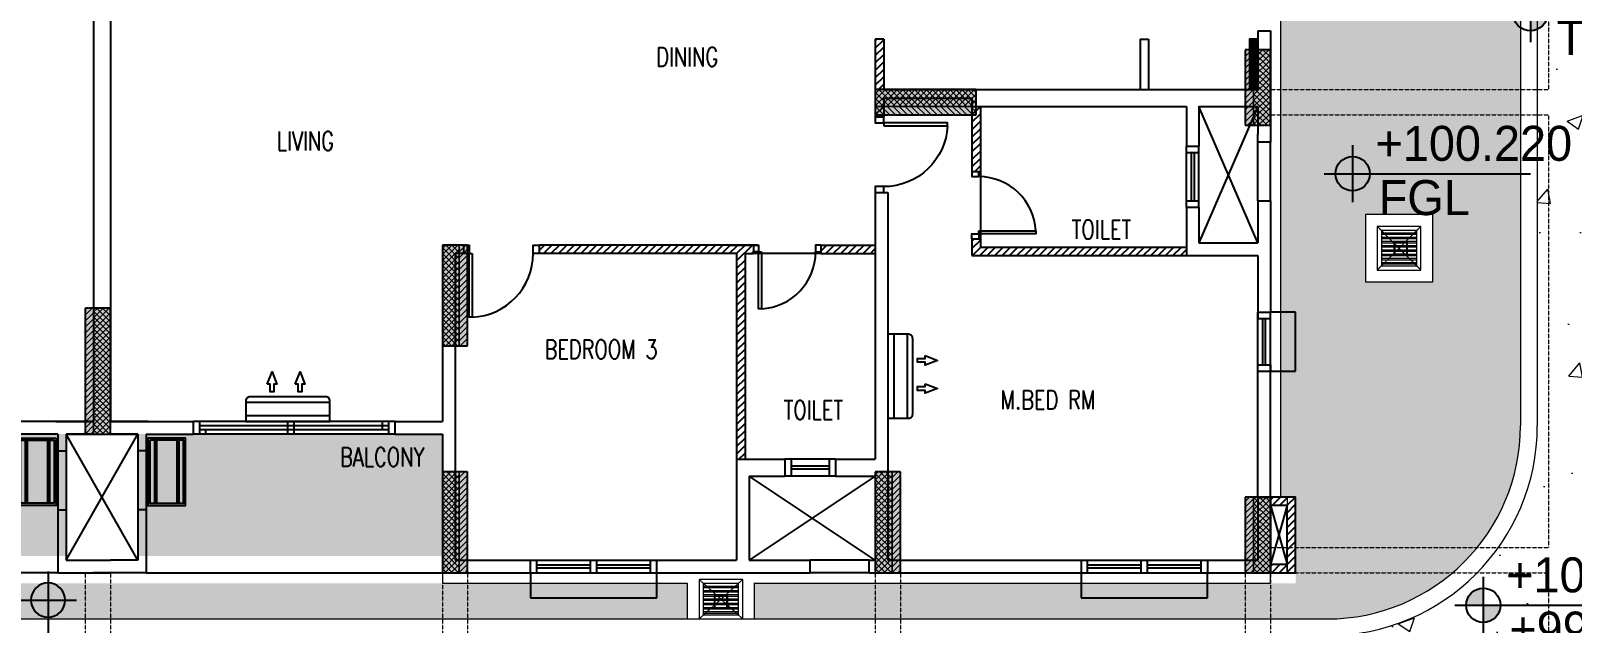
# Model space of a CAD drawing. Header units: millimetres. Extents: x 7964926 to 16080295, y -6277184 to -2986664.
# Drawn here: x 8144165 to 8162501, y -3138886 to -3131835 of the extents above; entities that cross this region are included whole.
import ezdxf

# ---------------------------------------------------------------- set-up
doc = ezdxf.new("R2010")
doc.units = ezdxf.units.MM
doc.header["$LTSCALE"] = 2000
doc.header["$MEASUREMENT"] = 0
for name, pattern in [('( Hidden )', [0.375, 0.25, -0.125]), ('1', [0, 0, 0]), ('DASHED2', [0.375, 0.25, -0.125]), ('HIDDEN', [0.375, 0.25, -0.125])]:
    doc.linetypes.add(name, pattern=pattern)
for name, color, linetype in [('a-AC units', 7, 'Continuous'), ('a-chajja', 2, 'HIDDEN'), ('a-col', 8, 'DASHED2'), ('a-cutout', 8, 'Continuous'), ('a-door', 8, 'Continuous'), ('a-ele 1', 8, 'Continuous'), ('a-hat col', 252, 'Continuous'), ('a-hatch', 8, 'Continuous'), ('a-hatch wall', 8, 'Continuous'), ('a-railing', 2, 'Continuous'), ('a-text m', 8, 'Continuous'), ('a-tile drop', 1, 'Continuous'), ('a-wall', 8, 'Continuous'), ('a-window', 8, 'Continuous'), ('L-FL', 7, 'Continuous')]:
    doc.layers.add(name, color=color, linetype=linetype)
for name, color, linetype, lineweight in [('L - paving', 9, 'Continuous', 5), ('L-base plan', 250, 'Continuous', 5), ('L-CHAMBERS', 50, 'Continuous', 5), ('L-CORECUT', 4, 'Continuous', 5), ('L-ELE 1', 24, 'Continuous', 20), ('L-ELE 2', 30, 'Continuous', 15), ('L-kerb', 24, 'Continuous', 13), ('L-Paver 400x400', 250, '1', 13), ('L-SHRUBS', 96, 'Continuous', 18), ('STR-Balcony', 250, 'Continuous', 15), ('STR-Column', 250, 'Continuous', 15), ('STR-Column Hatch', 250, 'Continuous', 15), ('STR-Podium Beam', 8, 'Continuous', 15), ('STR-RCC Up Stand', 250, 'Continuous', 15)]:
    doc.layers.add(name, color=color, linetype=linetype, lineweight=lineweight)
doc.styles.add('a-100 txt m', font='romans.shx', dxfattribs={"width": 0.75, "height": 300})
doc.styles.add('Century Gothic', font='GOTHIC.TTF')
doc.styles.get("Standard").update_dxf_attribs({"font": 'romans.shx', "width": 0.75})
pattern_1 = [(45, (1424320.437, 166168.526), (-44.1941738, 44.1941738), [])]
pattern_2 = [(0, (5647438.427, -3743671.92), (12.5, 25), [0, -25])]
pattern_3 = [(315, (7657372.237, -621250.35), (35.3553391, 35.3553391), []), (45, (7657372.237, -621250.35), (-35.3553391, 35.3553391), [])]
pattern_4 = [(45, (5633626.44, -3633473.786), (-35.3553391, 35.3553391), []), (135, (5633626.44, -3633473.786), (-35.3553391, -35.3553391), [])]
pattern_5 = [(45, (5637776.44, -3635123.786), (-35.3553391, 35.3553391), []), (135, (5637776.44, -3635123.786), (-35.3553391, -35.3553391), [])]
pattern_6 = [(45, (5637776.44, -3632223.786), (-35.3553391, 35.3553391), []), (135, (5637776.44, -3632223.786), (-35.3553391, -35.3553391), [])]
pattern_7 = [(45, (5642926.44, -3635123.786), (-35.3553391, 35.3553391), []), (135, (5642926.44, -3635123.786), (-35.3553391, -35.3553391), [])]
pattern_8 = [(45, (5647426.44, -3635123.786), (-35.3553391, 35.3553391), []), (135, (5647426.44, -3635123.786), (-35.3553391, -35.3553391), [])]
pattern_9 = [(45, (5647426.44, -3629898.786), (-35.3553391, 35.3553391), []), (135, (5647426.44, -3629898.786), (-35.3553391, -35.3553391), [])]
pattern_10 = [(315, (7765502.187, -635362.335), (35.3553391, 35.3553391), [])]
pattern_11 = [(45, (5661238.427, -3521768.836), (-35.3553391, 35.3553391), [])]
pattern_12 = [(45, (5661238.427, -3526993.836), (-35.3553391, 35.3553391), [])]
pattern_13 = [(45, (5657038.427, -3526993.836), (-35.3553391, 35.3553391), [])]
pattern_14 = [(45, (5651888.427, -3526993.836), (-35.3553391, 35.3553391), [])]
pattern_15 = [(45, (5651888.427, -3524093.836), (-35.3553391, 35.3553391), [])]
pattern_16 = [(45, (5647438.427, -3525343.836), (-35.3553391, 35.3553391), [])]

# ---------------------------------------------------------------- blocks, each defined once
blk = doc.blocks.new('basement - column')
at = {"layer": 'a-hat col'}
h = blk.add_hatch(color=256, dxfattribs=at)
h.dxf.hatch_style = 1
h.paths.add_polyline_path([(170825, -45999), (170525, -45999), (170525, -46899), (170825, -46899)])
h = blk.add_hatch(color=256, dxfattribs=at)
h.dxf.hatch_style = 1
h.paths.add_polyline_path([(167325, -46474), (166125, -46474), (166125, -46774), (167325, -46774)])
h = blk.add_hatch(color=256, dxfattribs=at)
h.dxf.hatch_style = 1
h.paths.add_polyline_path([(161275, -48324), (160975, -48324), (160975, -49524), (161275, -49524)])
h = blk.add_hatch(color=256, dxfattribs=at)
h.dxf.hatch_style = 1
h.paths.add_polyline_path([(157025, -49074), (156725, -49074), (156725, -50574), (157025, -50574)])
h = blk.add_hatch(color=256, dxfattribs=at)
h.dxf.hatch_style = 1
h.paths.add_polyline_path([(161275, -51024), (160975, -51024), (160975, -52224), (161275, -52224)])
h = blk.add_hatch(color=256, dxfattribs=at)
h.dxf.hatch_style = 1
h.paths.add_polyline_path([(166425, -51024), (166125, -51024), (166125, -52224), (166425, -52224)])
h = blk.add_hatch(color=256, dxfattribs=at)
h.dxf.hatch_style = 1
h.paths.add_polyline_path([(170825, -51324), (170525, -51324), (170525, -52224), (170825, -52224)])
at = {"layer": 'a-col', "linetype": 'DASHED2', "ltscale": 0.001}
for points in [[(170525, -46899), (170825, -46899), (170825, -45999), (170525, -45999)], [(166125, -46474), (166125, -46774), (167325, -46774), (167325, -46474)], [(160975, -49524), (161275, -49524), (161275, -48324), (160975, -48324)], [(156725, -50574), (157025, -50574), (157025, -49074), (156725, -49074)], [(160975, -52224), (161275, -52224), (161275, -51024), (160975, -51024)], [(166125, -52224), (166425, -52224), (166425, -51024), (166125, -51024)], [(170525, -52224), (170825, -52224), (170825, -51324), (170525, -51324)]]:
    blk.add_lwpolyline(points, close=True, dxfattribs=at)
blk = doc.blocks.new('finish lvl')
h = blk.add_hatch(color=256)
edge = h.paths.add_edge_path()
edge.add_ellipse((0.0378, 0.003), major_axis=(-0.0305, 0.0305), ratio=1, start_angle=-45, end_angle=45)
edge.add_line((-0.0053, 0.003), (0.0378, 0.003))
edge.add_line((0.0378, 0.003), (0.0378, 0.0461))
edge = h.paths.add_edge_path()
edge.add_ellipse((0.0378, 0.003), major_axis=(-0.0305, 0.0305), ratio=1, start_angle=135, end_angle=225)
edge.add_line((0.0809, 0.003), (0.0378, 0.003))
edge.add_line((0.0378, 0.003), (0.0378, -0.0401))
for p, q in [((0.0378, 0.0748), (0.0378, -0.0688)), ((-0.034, 0.003), (0.4857, 0.003))]:
    blk.add_line(p, q)
blk.add_ellipse((0.0378, 0.003), major_axis=(-0.0305, 0.0305), ratio=1, start_param=1.570796326794534, end_param=7.85398163397412)
at = {"layer": 'L-FL'}
for tag, p in [('%%P0.00', (0.1256, 0.0357)), ('FIN.LVL.', (0.1075, -0.103))]:
    blk.add_attdef(tag, p, '', height=0.08, dxfattribs=at)
blk = doc.blocks.new('*U167')
for points in [[(0, 80), (60, 80), (60, 0), (0, 0)], [(800, 80), (740, 80), (740, 0), (800, 0)]]:
    blk.add_lwpolyline(points)
blk.add_lwpolyline([(95, 0), (95, -679), (60, -679), (60, 0)], close=True)
blk.add_arc((57, 2), 683, 273.153, 359.7973)
blk = doc.blocks.new('*U168')
blk.add_line((70, 0), (70, 0))
blk.add_lwpolyline([(795, 100), (795, 859), (830, 859), (830, 100)], close=True)
for points in [[(0, 100), (70, 100), (70, 0), (0, 0)], [(900, 0), (830, 0), (830, 100), (900, 100)]]:
    blk.add_lwpolyline(points)
blk.add_arc((830, 100), 760, 92.6396, 180)
blk = doc.blocks.new('sd2400')
for p, q in [((0, 150), (2400, 150)), ((0, 0), (2400, 0)), ((75, 150), (75, 0)), ((75, 100), (2325, 100)), ((75, 50), (2325, 50)), ((150, 100), (150, 0)), ((1200, 150), (1200, 0)), ((1275, 150), (1275, 0)), ((2250, 150), (2250, 100)), ((2325, 150), (2325, 0))]:
    blk.add_line(p, q)
blk = doc.blocks.new('AC IDU')
at = {"color": 8}
for p, q in [((419493, 283872), (419493, 284872)), ((419651, 283872), (419651, 284872))]:
    blk.add_line(p, q, dxfattribs=at)
blk.add_lwpolyline([(419423, 284872), (419668, 284872, -0.414214), (419718, 284822), (419718, 283922, -0.414214), (419668, 283872), (419423, 283872)], format="xyb", close=True, dxfattribs=at)
at = {"color": 252}
for points in [[(419867, 284460), (420012, 284516), (419867, 284573), (419867, 284539), (419776, 284539), (419776, 284494), (419867, 284494)], [(419867, 284126), (420012, 284183), (419867, 284239), (419867, 284205), (419776, 284205), (419776, 284160), (419867, 284160)]]:
    blk.add_lwpolyline(points, close=True, dxfattribs=at)
blk = doc.blocks.new('AC ODU')
at = {"color": 8}
for p, q in [((420369, 284087), (421119, 284087)), ((420369, 284062), (421119, 284062)), ((420369, 283822), (421119, 283822)), ((420369, 283797), (421119, 283797))]:
    blk.add_line(p, q, dxfattribs=at)
for points in [[(420344, 284167), (421144, 284167), (421144, 283717), (420344, 283717)], [(420369, 284142), (421119, 284142), (421119, 283742), (420369, 283742)]]:
    blk.add_lwpolyline(points, close=True, dxfattribs=at)
blk = doc.blocks.new('block 3')
at = {"layer": 'a-hatch wall'}
h = blk.add_hatch(dxfattribs=at)
h.set_pattern_fill('ANSI31', color=256, scale=500)
h.set_pattern_definition(pattern_1)
h.paths.add_polyline_path([(8231893.7, -2895280.3), (8231793.7, -2895280.3), (8231793.7, -2895880.3), (8231893.7, -2895880.3)])
h.paths.add_polyline_path([(8231893.7, -2896080.3), (8231793.7, -2896080.3), (8231793.7, -2896205.3), (8231893.7, -2896205.3)])
h = blk.add_hatch(dxfattribs=at)
h.set_pattern_fill('ANSI37', color=256, scale=300)
h.set_pattern_definition([(45, (1423840.5, 166168.526), (-26.5165043, 26.5165043), []), (135, (1423840.5, 166168.526), (-26.5165043, -26.5165043), [])])
h.paths.add_polyline_path([(8236243.6, -2895880.3), (8236343.7, -2895880.3), (8236343.7, -2895280.3), (8236243.6, -2895280.3)])
h = blk.add_hatch(dxfattribs=at)
h.set_pattern_fill('ANSI31', color=256, scale=500)
h.set_pattern_definition(pattern_1)
h.paths.add_polyline_path([(8233043.7, -2896080.3), (8232943.7, -2896080.3), (8232943.7, -2896855.3), (8233043.7, -2896855.3)])
h = blk.add_hatch(dxfattribs=at)
h.set_pattern_fill('ANSI31', color=256, scale=500)
h.set_pattern_definition(pattern_1)
h.paths.add_polyline_path([(8235493.7, -2897755.3), (8233043.7, -2897755.3), (8233043.7, -2897655.3), (8232943.7, -2897655.3), (8232943.7, -2897855.3), (8233393.7, -2897855.3), (8234913.7, -2897855.3), (8235363.7, -2897855.3), (8235493.7, -2897855.3)])
h = blk.add_hatch(dxfattribs=at)
h.set_pattern_fill('ANSI31', color=256, scale=500)
h.set_pattern_definition(pattern_1)
h.paths.add_polyline_path([(8230243.7, -2897830.3), (8230343.7, -2897830.3), (8230343.7, -2897730.3), (8230043.7, -2897730.3), (8227793.7, -2897730.3), (8227793.7, -2897830.3), (8230143.7, -2897830.3), (8230143.7, -2900280.3), (8230243.7, -2900280.3)])
h = blk.add_hatch(dxfattribs=at)
h.set_pattern_fill('ANSI31', color=256, scale=500)
h.set_pattern_definition(pattern_1)
h.paths.add_polyline_path([(8231793.7, -2897730.3), (8231143.7, -2897730.3), (8231143.7, -2897830.3), (8231793.7, -2897830.3)])
h = blk.add_hatch(dxfattribs=at)
h.set_pattern_fill('ANSI31', color=256, scale=500)
h.set_pattern_definition(pattern_1)
h.paths.add_polyline_path([(8236793.7, -2900730.3), (8236493.7, -2900730.3), (8236493.7, -2900830.3), (8236693.7, -2900830.3), (8236693.7, -2901530.3), (8236493.7, -2901530.3), (8236493.7, -2901630.3), (8236793.7, -2901630.3)])
at = {"layer": 'a-chajja', "ltscale": 500}
for points in [[(8236493.7, -2899230.3), (8236793.7, -2899230.3), (8236793.7, -2898530.3), (8236493.7, -2898530.3)], [(8227693.7, -2901630.3), (8227693.7, -2901930.3), (8229193.7, -2901930.3), (8229193.7, -2901630.3)], [(8234243.7, -2901630.3), (8234243.7, -2901930.3), (8235743.7, -2901930.3), (8235743.7, -2901630.3)]]:
    blk.add_lwpolyline(points, dxfattribs=at)
at = {"layer": 'a-cutout', "linetype": 'HIDDEN', "ltscale": 1000}
for p, q in [((8236343.7, -2896080.3), (8235643.7, -2897705.3)), ((8236343.7, -2897705.3), (8235643.7, -2896080.3)), ((8222168.7, -2901480.3), (8223018.7, -2899980.3)), ((8223018.7, -2901480.3), (8222168.7, -2899980.3)), ((8231793.7, -2900480.3), (8230293.7, -2901480.3)), ((8231793.7, -2901480.3), (8230293.7, -2900480.3)), ((8236693.7, -2900830.3), (8236493.7, -2901530.3)), ((8236493.7, -2900830.3), (8236693.7, -2901530.3))]:
    blk.add_line(p, q, dxfattribs=at)
at = {"layer": 'a-door'}
for p, q in [((8236343.7, -2897205.3), (8236343.7, -2896505.3)), ((8236493.7, -2897205.3), (8236493.7, -2896505.3)), ((8222068.7, -2900180.3), (8222068.7, -2900880.3)), ((8222168.7, -2900180.3), (8222168.7, -2900880.3)), ((8223018.7, -2900180.3), (8223018.7, -2900880.3)), ((8223118.7, -2900180.3), (8223118.7, -2900880.3)), ((8231718.7, -2901480.3), (8231018.7, -2901480.3)), ((8231718.7, -2901630.3), (8231018.7, -2901630.3))]:
    blk.add_line(p, q, dxfattribs=at)
at = {"layer": 'a-ele 1'}
for p, q in [((8234943.7, -2895280.3), (8234943.7, -2895880.3)), ((8234943.7, -2895280.3), (8235043.7, -2895280.3)), ((8235043.7, -2895280.3), (8235043.7, -2895880.3))]:
    blk.add_line(p, q, dxfattribs=at)
at = {"layer": 'a-hatch'}
blk.add_lwpolyline([(8236243.6, -2895880.3), (8236343.7, -2895880.3), (8236343.7, -2895280.3), (8236243.6, -2895280.3)], close=True, dxfattribs=at)
at = {"layer": 'a-railing'}
for p, q in [((8222068.7, -2901630.3), (8218543.7, -2901630.3)), ((8223118.7, -2901630.3), (8226643.7, -2901630.3))]:
    blk.add_line(p, q, dxfattribs=at)
at = {"layer": 'a-tile drop', "color": 8}
for p, q in [((8233043.7, -2896855.3), (8233043.7, -2897655.3)), ((8231143.7, -2897830.3), (8230343.7, -2897830.3))]:
    blk.add_line(p, q, dxfattribs=at)
at = {"layer": 'a-wall'}
for p, q in [((8222493.7, -2891805.3), (8222493.7, -2899830.3)), ((8222693.7, -2891805.3), (8222693.7, -2899830.3)), ((8236343.7, -2895180.3), (8236343.7, -2895880.3)), ((8236343.7, -2895180.3), (8236493.7, -2895180.3)), ((8236493.7, -2895180.3), (8236493.7, -2896405.3)), ((8231793.7, -2895280.3), (8231793.7, -2896205.3)), ((8231893.7, -2895280.3), (8231793.7, -2895280.3)), ((8231893.7, -2895280.3), (8231893.7, -2895880.3)), ((8231893.7, -2895880.3), (8236343.7, -2895880.3)), ((8231893.7, -2895980.3), (8231893.7, -2896205.3)), ((8231893.7, -2895980.3), (8232943.7, -2895980.3)), ((8232943.7, -2895980.3), (8232943.7, -2896855.3)), ((8232943.7, -2896080.3), (8235493.7, -2896080.3)), ((8233043.7, -2896080.3), (8233043.7, -2896855.3)), ((8235493.7, -2896080.3), (8235493.7, -2896555.3)), ((8235643.7, -2896080.3), (8235643.7, -2896555.3)), ((8235643.7, -2896080.3), (8236343.7, -2896080.3)), ((8236343.7, -2896080.3), (8236343.7, -2896405.3)), ((8231793.7, -2896205.3), (8231893.7, -2896205.3)), ((8235493.7, -2896555.3), (8235643.7, -2896555.3)), ((8236343.7, -2896505.3), (8236343.7, -2896405.3)), ((8236493.7, -2896505.3), (8236343.7, -2896505.3)), ((8236493.7, -2896405.3), (8236493.7, -2896505.3)), ((8232943.7, -2896855.3), (8233043.7, -2896855.3)), ((8231793.7, -2897105.3), (8231793.7, -2900280.3)), ((8231793.7, -2897105.3), (8231943.7, -2897105.3)), ((8231943.7, -2897105.3), (8231943.7, -2901480.3)), ((8235493.7, -2897280.3), (8235493.7, -2897855.3)), ((8235493.7, -2897280.3), (8235643.7, -2897280.3)), ((8235643.7, -2897280.3), (8235643.7, -2897705.3)), ((8236343.7, -2897205.3), (8236343.7, -2897705.3)), ((8236343.7, -2897205.3), (8236493.7, -2897205.3)), ((8236493.7, -2897205.3), (8236493.7, -2898530.3)), ((8232943.7, -2897655.3), (8232943.7, -2897855.3)), ((8232943.7, -2897655.3), (8233043.7, -2897655.3)), ((8233043.7, -2897655.3), (8233043.7, -2897755.3)), ((8226893.7, -2897730.3), (8226643.7, -2897730.3)), ((8226643.7, -2897730.3), (8226643.7, -2899830.3)), ((8226893.7, -2897830.3), (8226793.7, -2897830.3)), ((8226793.7, -2897830.3), (8226793.7, -2901480.3)), ((8226893.7, -2897730.3), (8226893.7, -2897830.3)), ((8230393.7, -2897730.3), (8227793.7, -2897730.3)), ((8227793.7, -2897730.3), (8227793.7, -2897830.3)), ((8230143.7, -2897830.3), (8227793.7, -2897830.3)), ((8230043.7, -2897730.3), (8230343.7, -2897730.3)), ((8230143.7, -2897830.3), (8230143.7, -2901480.3)), ((8230243.7, -2897830.3), (8230343.7, -2897830.3)), ((8230243.7, -2897830.3), (8230243.7, -2900280.3)), ((8230343.7, -2897730.3), (8230343.7, -2897830.3)), ((8231143.7, -2897730.3), (8231793.7, -2897730.3)), ((8231143.7, -2897730.3), (8231143.7, -2897830.3)), ((8231143.7, -2897830.3), (8231793.7, -2897830.3)), ((8233043.7, -2897755.3), (8235493.7, -2897755.3)), ((8235643.7, -2897705.3), (8236343.7, -2897705.3)), ((8232943.7, -2897855.3), (8236343.7, -2897855.3)), ((8236343.7, -2897855.3), (8236343.7, -2898530.3)), ((8236343.7, -2898530.3), (8236493.7, -2898530.3)), ((8236343.7, -2899230.3), (8236493.7, -2899230.3)), ((8236343.7, -2900730.3), (8236343.7, -2899230.3)), ((8236493.7, -2900730.3), (8236493.7, -2899230.3)), ((8222493.7, -2899830.3), (8221506.2, -2899830.3)), ((8222043.7, -2899830.3), (8222493.7, -2899830.3)), ((8222693.7, -2899830.3), (8223681.2, -2899830.3)), ((8223143.7, -2899830.3), (8222693.7, -2899830.3)), ((8223681.2, -2899980.3), (8223681.2, -2899830.3)), ((8226081.2, -2899830.3), (8226643.7, -2899830.3)), ((8226081.2, -2899980.3), (8226081.2, -2899830.3)), ((8222068.7, -2899980.3), (8221506.2, -2899980.3)), ((8222068.7, -2899980.3), (8222068.7, -2900180.3)), ((8222493.7, -2899980.3), (8222168.7, -2899980.3)), ((8222168.7, -2899980.3), (8222168.7, -2900180.3)), ((8222168.7, -2899980.3), (8222493.7, -2899980.3)), ((8222693.7, -2899980.3), (8223018.7, -2899980.3)), ((8223018.7, -2899980.3), (8222693.7, -2899980.3)), ((8223018.7, -2899980.3), (8223018.7, -2900180.3)), ((8223118.7, -2899980.3), (8223681.2, -2899980.3)), ((8223118.7, -2899980.3), (8223118.7, -2900180.3)), ((8226081.2, -2899980.3), (8226643.7, -2899980.3)), ((8226643.7, -2899980.3), (8226643.7, -2901630.3)), ((8222068.7, -2900180.3), (8222168.7, -2900180.3)), ((8223118.7, -2900180.3), (8223018.7, -2900180.3)), ((8230143.7, -2900280.3), (8230718.7, -2900280.3)), ((8230718.7, -2900280.3), (8230718.7, -2900480.3)), ((8231318.7, -2900280.3), (8231793.7, -2900280.3)), ((8231318.7, -2900280.3), (8231318.7, -2900480.3)), ((8230293.7, -2900480.3), (8230718.7, -2900480.3)), ((8230293.7, -2900480.3), (8230293.7, -2901480.3)), ((8231318.7, -2900480.3), (8231793.7, -2900480.3)), ((8231793.7, -2900480.3), (8231793.7, -2901480.3)), ((8236343.7, -2900730.3), (8236343.7, -2901480.3)), ((8236343.7, -2900730.3), (8236493.7, -2900730.3)), ((8236493.7, -2900730.3), (8236493.7, -2901630.3)), ((8222068.7, -2900880.3), (8222068.7, -2901630.3)), ((8222068.7, -2900880.3), (8222168.7, -2900880.3)), ((8222168.7, -2900880.3), (8222168.7, -2901480.3)), ((8223018.7, -2900880.3), (8223018.7, -2901480.3)), ((8223118.7, -2900880.3), (8223018.7, -2900880.3)), ((8223118.7, -2900880.3), (8223118.7, -2901630.3)), ((8236693.7, -2900830.3), (8236493.7, -2900830.3)), ((8236693.7, -2901530.3), (8236693.7, -2900830.3)), ((8222168.7, -2901480.3), (8222693.7, -2901480.3)), ((8223018.7, -2901480.3), (8222693.7, -2901480.3)), ((8226793.7, -2901480.3), (8227693.7, -2901480.3)), ((8227693.7, -2901630.3), (8227693.7, -2901480.3)), ((8229193.7, -2901630.3), (8229193.7, -2901480.3)), ((8229193.7, -2901480.3), (8230143.7, -2901480.3)), ((8230293.7, -2901480.3), (8231018.7, -2901480.3)), ((8231018.7, -2901630.3), (8231018.7, -2901480.3)), ((8231718.7, -2901480.3), (8231793.7, -2901480.3)), ((8231718.7, -2901630.3), (8231718.7, -2901480.3)), ((8231943.7, -2901480.3), (8234243.7, -2901480.3)), ((8234243.7, -2901480.3), (8234243.7, -2901630.3)), ((8235743.7, -2901480.3), (8235743.7, -2901630.3)), ((8235743.7, -2901480.3), (8236343.7, -2901480.3)), ((8222068.7, -2901630.3), (8222693.7, -2901630.3)), ((8223118.7, -2901630.3), (8222493.7, -2901630.3)), ((8226643.7, -2901630.3), (8227693.7, -2901630.3)), ((8229193.7, -2901630.3), (8231018.7, -2901630.3)), ((8231718.7, -2901630.3), (8234243.7, -2901630.3)), ((8235743.7, -2901630.3), (8236493.7, -2901630.3)), ((8236493.7, -2901530.3), (8236693.7, -2901530.3))]:
    blk.add_line(p, q, dxfattribs=at)
blk.add_lwpolyline([(8236493.7, -2901630.3), (8236793.7, -2901630.3), (8236793.7, -2900730.3), (8236493.7, -2900730.3)], dxfattribs=at)
at = {"layer": 'a-window'}
for p, q in [((8235493.7, -2896630.3), (8235493.7, -2896555.3)), ((8235643.7, -2896630.3), (8235643.7, -2896555.3)), ((8235493.7, -2896630.3), (8235643.7, -2896630.3)), ((8235493.7, -2897205.3), (8235493.7, -2896630.3)), ((8235556.2, -2897205.3), (8235556.2, -2896630.3)), ((8235591.2, -2897205.3), (8235591.2, -2896630.3)), ((8235643.7, -2897205.3), (8235643.7, -2896630.3)), ((8235493.7, -2897280.3), (8235493.7, -2897205.3)), ((8235493.7, -2897205.3), (8235643.7, -2897205.3)), ((8235643.7, -2897280.3), (8235643.7, -2897205.3)), ((8236343.7, -2899230.3), (8236343.7, -2898530.3)), ((8236493.7, -2899230.3), (8236493.7, -2898530.3)), ((8236403.7, -2899155.3), (8236403.7, -2898605.3)), ((8236433.7, -2899155.3), (8236433.7, -2898605.3)), ((8231318.7, -2900280.3), (8230718.7, -2900280.3)), ((8230793.7, -2900280.3), (8230793.7, -2900480.3)), ((8231243.7, -2900362.8), (8230793.7, -2900362.8)), ((8231243.7, -2900397.8), (8230793.7, -2900397.8)), ((8231243.7, -2900280.3), (8231243.7, -2900480.3)), ((8231318.7, -2900480.3), (8230718.7, -2900480.3)), ((8227693.7, -2901480.3), (8229193.7, -2901480.3)), ((8227768.7, -2901630.3), (8227768.7, -2901480.3)), ((8228406.2, -2901630.3), (8228406.2, -2901480.3)), ((8228481.2, -2901630.3), (8228481.2, -2901480.3)), ((8229118.7, -2901630.3), (8229118.7, -2901480.3)), ((8234243.7, -2901480.3), (8235743.7, -2901480.3)), ((8234318.7, -2901630.3), (8234318.7, -2901480.3)), ((8234956.2, -2901630.3), (8234956.2, -2901480.3)), ((8235031.2, -2901630.3), (8235031.2, -2901480.3)), ((8235668.7, -2901630.3), (8235668.7, -2901480.3)), ((8227693.7, -2901630.3), (8229193.7, -2901630.3)), ((8227768.7, -2901537.8), (8228406.2, -2901537.8)), ((8227768.7, -2901572.8), (8228406.2, -2901572.8)), ((8228481.2, -2901537.8), (8229118.7, -2901537.8)), ((8228481.2, -2901572.8), (8229118.7, -2901572.8)), ((8234243.7, -2901630.3), (8235743.7, -2901630.3)), ((8234318.7, -2901537.8), (8234956.2, -2901537.8)), ((8234318.7, -2901572.8), (8234956.2, -2901572.8)), ((8235031.2, -2901537.8), (8235668.7, -2901537.8)), ((8235031.2, -2901572.8), (8235668.7, -2901572.8))]:
    blk.add_line(p, q, dxfattribs=at)
for points in [[(8236343.7, -2898530.3), (8236343.7, -2898605.3), (8236493.7, -2898605.3), (8236493.7, -2898530.3)], [(8236343.7, -2899230.3), (8236343.7, -2899155.3), (8236493.7, -2899155.3), (8236493.7, -2899230.3)]]:
    blk.add_lwpolyline(points, dxfattribs=at)
at = {"layer": 'a-AC units'}
for name, p, xscale, rotation in [('AC IDU', (7812520.7, -2614920.6), -1, 180.0000000001228), ('AC IDU', (7940434, -3319253.3), -1, 270), ('AC ODU', (8507304.5, -2479685.5), -1.000000000000001, 90)]:
    blk.add_blockref(name, p, dxfattribs=dict(at, xscale=xscale, rotation=rotation))
at = {"layer": 'a-AC units', "rotation": 270}
blk.add_blockref('AC ODU', (7937882.9, -2479685.5), dxfattribs=at)
at = {"layer": 'a-door', "xscale": -1, "rotation": 270}
blk.add_blockref('*U168', (8231793.7, -2897105.3), dxfattribs=at)
at = {"layer": 'a-door'}
for name, p, rotation in [('*U167', (8233023.7, -2897655.3), 90), ('*U168', (8227793.7, -2897730.3), 180), ('sd2400', (8226081.2, -2899830.3), 180)]:
    blk.add_blockref(name, p, dxfattribs=dict(at, rotation=rotation))
blk.add_blockref('*U167', (8230343.7, -2897810.3), dxfattribs=at)
blk = doc.blocks.new('CHAMBERS')
at = {"layer": 'L-Paver 400x400', "true_color": 0x636466}
h = blk.add_hatch(dxfattribs=at)
h.set_pattern_fill('ANSI32', color=251, scale=135, angle=315)
h.set_pattern_definition([(0, (0.48, 1.42), (1e-14, 50.625), []), (0, (17.355, -15.46), (1e-14, 50.625), [])])
h.paths.add_polyline_path([(7999084, -3148058), (7998664, -3148058), (7998664, -3148478), (7999084, -3148478)])
at = {"layer": 'L-CHAMBERS', "color": 42}
for points in [[(7999274, -3148668), (7998474, -3148668), (7998474, -3147868), (7999274, -3147868)], [(7999134, -3148528), (7998614, -3148528), (7998614, -3148008), (7999134, -3148008)], [(7999084, -3148478), (7998664, -3148478), (7998664, -3148058), (7999084, -3148058)]]:
    blk.add_lwpolyline(points, close=True, dxfattribs=at)
at = {"layer": 'L-Paver 400x400', "color": 251, "linetype": '( Hidden )', "ltscale": 0.005, "true_color": 0x636466}
for p, q in [((7998614, -3148008), (7999134, -3148528)), ((7998614, -3148528), (7999134, -3148008))]:
    blk.add_line(p, q, dxfattribs=at)

msp = doc.modelspace()

# ---------------------------------------------------------------- hatches: boundary and pattern name
at = {"layer": 'a-hatch wall'}
h = msp.add_hatch(dxfattribs=at)
h.set_pattern_fill('ANSI37', color=256, scale=300)
h.set_pattern_definition([(45, (1346257.907, -70486.104), (-26.5165043, 26.5165043), []), (135, (1346257.907, -70486.104), (-26.5165043, -26.5165043), [])])
h.paths.add_polyline_path([(8158661, -3132535), (8158761.1, -3132535), (8158761.1, -3131935), (8158661, -3131935)])
at = {"layer": 'L - paving'}
h = msp.add_hatch(dxfattribs=at)
h.set_pattern_fill('AR-CONC', color=252, scale=275)
h.set_pattern_definition([(50, (0, 0), (1972.4655, -172.56837), [206.25, -2268.75]), (355, (0, 0), (-381.56617, 2068.52837), [165, -1815]), (100.451444, (164.4, -14.4), (1590.89933, 1895.95998), [175.28553, -1928.1408]), (46.1842, (0, 550), (2934.91366, -455.178), [309.375, -3403.125]), (96.635635, (244.6, 512), (2570.32035, 2678.82615), [262.9284, -2892.2128]), (351.184164, (0, 550), (2570.3203, 2678.8262), [247.5, -2722.5]), (21, (275, 412.5), (1641.4944, -1107.20195), [206.25, -2268.75]), (326, (275, 412.5), (669.11716, 1994.16262), [165, -1815]), (71.451445, (411.8, 320.2), (2310.61154, 886.96067), [175.2855, -1928.1408]), (37.5, (0, 0), (33.4396, 915.4581), [0, -1793, 0, -1842.5, 0, -1821.875]), (7.5, (0, 0), (723.44123, 1084.63221), [0, -1050.5, 0, -1751.75, 0, -694.375]), (327.5, (-613.25, 0), (1468.0117, -62.0259), [0, -687.5, 0, -2145, 0, -2846.25]), (317.5, (-888.2, 0), (1603.76197, 275.2887), [0, -893.75, 0, -1424.5, 0, -2021.25])])
h.paths.add_polyline_path([(8168692.2, -3143616.2), (8168699.4, -3143606.4), (8168695.8, -3143611.3)], flags=17)
edge = h.paths.add_edge_path()
edge.add_line((8169135.2, -3144212.3), (8169118.7, -3144165.4))
edge.add_line((8169118.7, -3144165.4), (8168580.6, -3143766.7))
edge.add_line((8168580.6, -3143766.7), (8169152.1, -3142995.4))
edge.add_line((8169152.1, -3142995.4), (8169722.4, -3143417.9))
edge.add_arc((8159586.3, -3136539), 12250, 325.83712, 364.26341)
edge.add_line((8171802.4, -3135628.3), (8171101.5, -3135710.7))
edge.add_line((8171101.5, -3135710.7), (8170989.4, -3134757.3))
edge.add_line((8170989.4, -3134757.3), (8171693.5, -3134674.5))
edge.add_arc((8159583.4, -3136539.6), 12252.9, 8.75583, 27.2866)
edge.add_arc((8174236.3, -3128947.7), 4250, 181.22328, 207.68672, ccw=False)
edge.add_line((8169987.2, -3129038.4), (8169986.3, -3128209.5))
edge.add_line((8169986.3, -3128209.5), (8162086.3, -3128187))
edge.add_line((8162086.3, -3128187), (8162086.3, -3136539))
edge.add_arc((8159586.3, -3136539), 2500, -85.42828, 0, ccw=False)
edge.add_line((8159785.5, -3139031), (8151791.3, -3139039))
edge.add_line((8151791.3, -3139039), (8151791.4, -3146939))
edge.add_arc((8151949.1, -3151462.9), 4526.7, 59.31136, 91.99694, ccw=False)
edge.add_arc((8159586.3, -3136539), 12250, 244.22466, 267.55381)
edge.add_line((8159063.4, -3148777.8), (8159066, -3148063.9))
edge.add_line((8159066, -3148063.9), (8160026, -3148067.4))
edge.add_line((8160026, -3148067.4), (8160023.3, -3148802.3))
edge.add_arc((8159841.9, -3137103), 11700.7, 270.88826, 322.58403)
at = {"layer": 'L-Paver 400x400', "true_color": 0x636466}
h = msp.add_hatch(dxfattribs=at)
h.set_pattern_fill('ANSI32', color=251, scale=135, angle=315)
h.set_pattern_definition([(0, (13677.42, 1.42), (1e-14, 50.625), []), (0, (13694.293, -15.46), (1e-14, 50.625), [])])
h.paths.add_polyline_path([(8152164.7, -3138415), (8152584.7, -3138415), (8152584.7, -3138785), (8152164.7, -3138785)])
at = {"layer": 'L-SHRUBS'}
h = msp.add_hatch(dxfattribs=at)
h.set_pattern_fill('GRASS', color=256, scale=200)
h.paths.add_polyline_path([(8138297.8, -3138835), (8139097.8, -3138835), (8139097.8, -3138315), (8138297.8, -3138315)], flags=17)
edge = h.paths.add_edge_path()
edge.add_arc((8131487.9, -3138133.8), 794.3, 190.96793, 298.03292, ccw=False)
edge.add_arc((8131487.9, -3138133.8), 794.3, 190.96793, 298.03292)
edge.add_line((8131861.3, -3138835), (8151974.7, -3138835))
edge.add_line((8151974.7, -3138835), (8151974.7, -3138410))
edge.add_line((8151974.7, -3138410), (8130799.4, -3138410))
edge.add_arc((8132010, -3136924.3), 1916.4, 230.82449, 265.548)
h.paths.add_polyline_path([(8160841.7, -3134822.2), (8160041.7, -3134822.2), (8160041.7, -3134022.2), (8160841.7, -3134022.2)], flags=16)
edge = h.paths.add_edge_path()
edge.add_arc((8159586.3, -3136535), 2300, 270.00004, 360)
edge.add_line((8161886.3, -3136535), (8161886.3, -3127604))
edge.add_line((8161886.3, -3127604), (8160862.6, -3127604))
edge.add_line((8160862.6, -3127604), (8160862.6, -3128264))
edge.add_line((8160862.6, -3128264), (8160062.6, -3128264))
edge.add_line((8160062.6, -3128264), (8160062.6, -3127604))
edge.add_line((8160062.6, -3127604), (8153561.3, -3127604))
edge.add_line((8153561.3, -3127604), (8153561.3, -3125910))
edge.add_line((8153561.3, -3125910), (8152811.3, -3125910))
edge.add_line((8152811.3, -3125910), (8152811.3, -3125210))
edge.add_line((8152811.3, -3125210), (8152806.4, -3125210))
edge.add_line((8152806.4, -3125210), (8152806.4, -3126003.6))
edge.add_line((8152806.4, -3126003.6), (8152006.4, -3126003.6))
edge.add_line((8152006.4, -3126003.6), (8152006.4, -3125335))
edge.add_line((8152006.4, -3125335), (8146236.1, -3125335))
edge.add_line((8146236.1, -3125335), (8146236.1, -3126285))
edge.add_line((8146236.1, -3126285), (8151136, -3126285))
edge.add_line((8151136, -3126285), (8151136.1, -3128710))
edge.add_line((8151136.1, -3128710), (8154636.2, -3128710))
edge.add_line((8154636.2, -3128710), (8154636.2, -3129610))
edge.add_line((8154636.2, -3129610), (8159211.2, -3129610))
edge.add_line((8159211.2, -3129610), (8159211.3, -3130635))
edge.add_line((8159211.3, -3130635), (8159036.3, -3130635))
edge.add_line((8159036.3, -3130635), (8159036.3, -3137385))
edge.add_line((8159036.3, -3137385), (8159211.3, -3137385))
edge.add_line((8159211.3, -3137385), (8159211.3, -3138410))
edge.add_line((8159211.3, -3138410), (8152775.1, -3138410))
edge.add_line((8152775.1, -3138410), (8152775.1, -3138835))
edge.add_line((8152775.1, -3138835), (8159586.3, -3138835))
at = {"layer": 'STR-Balcony', "linetype": 'Continuous'}
h = msp.add_hatch(dxfattribs=at)
h.set_pattern_fill('DOTS', color=256, scale=400, style=0)
h.set_pattern_definition(pattern_2)
h.paths.add_polyline_path([(8140961.1, -3138085), (8144586.1, -3138085), (8144586.1, -3136635), (8140961.1, -3136635)])
h = msp.add_hatch(dxfattribs=at)
h.set_pattern_fill('DOTS', color=256, scale=400, style=0)
h.set_pattern_definition(pattern_2)
h.paths.add_polyline_path([(8140961.1, -3138085), (8144586.1, -3138085), (8144586.1, -3136635), (8140961.1, -3136635)])
h = msp.add_hatch(dxfattribs=at)
h.set_pattern_fill('DOTS', color=256, scale=400, style=0)
h.set_pattern_definition(pattern_2)
h.paths.add_polyline_path([(8149061.1, -3136635), (8145436.1, -3136635), (8145436.1, -3138085), (8149061.1, -3138085), (8149061.1, -3137435)])
h = msp.add_hatch(dxfattribs=at)
h.set_pattern_fill('DOTS', color=256, scale=400, style=0)
h.set_pattern_definition(pattern_2)
h.paths.add_polyline_path([(8149061.1, -3136635), (8145436.1, -3136635), (8145436.1, -3138085), (8149061.1, -3138085), (8149061.1, -3137435)])
at = {"layer": 'STR-Column Hatch'}
h = msp.add_hatch(dxfattribs=at)
h.set_pattern_fill('ANSI31', color=250, scale=400)
h.set_pattern_definition(pattern_11)
h.paths.add_polyline_path([(8158611.1, -3132960), (8158711.1, -3132960), (8158711.1, -3132060), (8158611.1, -3132060)])
h = msp.add_hatch(dxfattribs=at)
h.set_pattern_fill('ANSI31', color=250, scale=400)
h.set_pattern_definition(pattern_11)
h.paths.add_polyline_path([(8158611.1, -3132960), (8158711.1, -3132960), (8158711.1, -3132060), (8158611.1, -3132060)])
h = msp.add_hatch(dxfattribs=at)
h.set_pattern_fill('ANSI37', color=250, scale=400)
h.set_pattern_definition(pattern_9)
h.paths.add_polyline_path([(8158711.1, -3132960), (8158911.1, -3132960), (8158911.1, -3132060), (8158711.1, -3132060)])
h = msp.add_hatch(dxfattribs=at)
h.set_pattern_fill('ANSI37', color=250, scale=400)
h.set_pattern_definition(pattern_9)
h.paths.add_polyline_path([(8158711.1, -3132960), (8158911.1, -3132960), (8158911.1, -3132060), (8158711.1, -3132060)])
h = msp.add_hatch(dxfattribs=at)
h.set_pattern_fill('ANSI37', color=250, scale=400, angle=-90)
h.set_pattern_definition(pattern_3)
h.paths.add_polyline_path([(8154211.1, -3132535), (8154211.1, -3132735), (8155411.1, -3132735), (8155411.1, -3132535)])
h = msp.add_hatch(dxfattribs=at)
h.set_pattern_fill('ANSI37', color=250, scale=400, angle=-90)
h.set_pattern_definition(pattern_3)
h.paths.add_polyline_path([(8154211.1, -3132535), (8154211.1, -3132735), (8155411.1, -3132735), (8155411.1, -3132535)])
h = msp.add_hatch(dxfattribs=at)
h.set_pattern_fill('ANSI31', color=250, scale=400, angle=-90)
h.set_pattern_definition(pattern_10)
h.paths.add_polyline_path([(8154211.1, -3132735), (8154211.1, -3132835), (8155411.1, -3132835), (8155411.1, -3132735)])
h = msp.add_hatch(dxfattribs=at)
h.set_pattern_fill('ANSI31', color=250, scale=400, angle=-90)
h.set_pattern_definition(pattern_10)
h.paths.add_polyline_path([(8154211.1, -3132735), (8154211.1, -3132835), (8155411.1, -3132835), (8155411.1, -3132735)])
h = msp.add_hatch(dxfattribs=at)
h.set_pattern_fill('ANSI37', color=250, scale=400)
h.set_pattern_definition(pattern_6)
h.paths.add_polyline_path([(8149061.1, -3135585), (8149261.1, -3135585), (8149261.1, -3134385), (8149061.1, -3134385)])
h = msp.add_hatch(dxfattribs=at)
h.set_pattern_fill('ANSI37', color=250, scale=400)
h.set_pattern_definition(pattern_6)
h.paths.add_polyline_path([(8149061.1, -3135585), (8149261.1, -3135585), (8149261.1, -3134385), (8149061.1, -3134385)])
h = msp.add_hatch(dxfattribs=at)
h.set_pattern_fill('ANSI31', color=250, scale=400)
h.set_pattern_definition(pattern_15)
h.paths.add_polyline_path([(8149261.1, -3135585), (8149361.1, -3135585), (8149361.1, -3134385), (8149261.1, -3134385)])
h = msp.add_hatch(dxfattribs=at)
h.set_pattern_fill('ANSI31', color=250, scale=400)
h.set_pattern_definition(pattern_15)
h.paths.add_polyline_path([(8149261.1, -3135585), (8149361.1, -3135585), (8149361.1, -3134385), (8149261.1, -3134385)])
h = msp.add_hatch(dxfattribs=at)
h.set_pattern_fill('ANSI31', color=250, scale=400)
h.set_pattern_definition(pattern_16)
h.paths.add_polyline_path([(8144811.1, -3136635), (8144911.1, -3136635), (8144911.1, -3135135), (8144811.1, -3135135)])
h = msp.add_hatch(dxfattribs=at)
h.set_pattern_fill('ANSI31', color=250, scale=400)
h.set_pattern_definition(pattern_16)
h.paths.add_polyline_path([(8144811.1, -3136635), (8144911.1, -3136635), (8144911.1, -3135135), (8144811.1, -3135135)])
h = msp.add_hatch(dxfattribs=at)
h.set_pattern_fill('ANSI37', color=250, scale=400)
h.set_pattern_definition(pattern_4)
h.paths.add_polyline_path([(8144911.1, -3136635), (8145111.1, -3136635), (8145111.1, -3135135), (8144911.1, -3135135)])
h = msp.add_hatch(dxfattribs=at)
h.set_pattern_fill('ANSI37', color=250, scale=400)
h.set_pattern_definition(pattern_4)
h.paths.add_polyline_path([(8144911.1, -3136635), (8145111.1, -3136635), (8145111.1, -3135135), (8144911.1, -3135135)])
h = msp.add_hatch(dxfattribs=at)
h.set_pattern_fill('ANSI37', color=250, scale=400)
h.set_pattern_definition(pattern_5)
h.paths.add_polyline_path([(8149061.1, -3138285), (8149261.1, -3138285), (8149261.1, -3137085), (8149061.1, -3137085)])
h = msp.add_hatch(dxfattribs=at)
h.set_pattern_fill('ANSI37', color=250, scale=400)
h.set_pattern_definition(pattern_5)
h.paths.add_polyline_path([(8149061.1, -3138285), (8149261.1, -3138285), (8149261.1, -3137085), (8149061.1, -3137085)])
h = msp.add_hatch(dxfattribs=at)
h.set_pattern_fill('ANSI31', color=250, scale=400)
h.set_pattern_definition(pattern_14)
h.paths.add_polyline_path([(8149261.1, -3138285), (8149361.1, -3138285), (8149361.1, -3137085), (8149261.1, -3137085)])
h = msp.add_hatch(dxfattribs=at)
h.set_pattern_fill('ANSI31', color=250, scale=400)
h.set_pattern_definition(pattern_14)
h.paths.add_polyline_path([(8149261.1, -3138285), (8149361.1, -3138285), (8149361.1, -3137085), (8149261.1, -3137085)])
h = msp.add_hatch(dxfattribs=at)
h.set_pattern_fill('ANSI37', color=250, scale=400)
h.set_pattern_definition(pattern_7)
h.paths.add_polyline_path([(8154211.1, -3138285), (8154411.1, -3138285), (8154411.1, -3137085), (8154211.1, -3137085)])
h = msp.add_hatch(dxfattribs=at)
h.set_pattern_fill('ANSI37', color=250, scale=400)
h.set_pattern_definition(pattern_7)
h.paths.add_polyline_path([(8154211.1, -3138285), (8154411.1, -3138285), (8154411.1, -3137085), (8154211.1, -3137085)])
h = msp.add_hatch(dxfattribs=at)
h.set_pattern_fill('ANSI31', color=250, scale=400)
h.set_pattern_definition(pattern_13)
h.paths.add_polyline_path([(8154411.1, -3138285), (8154511.1, -3138285), (8154511.1, -3137085), (8154411.1, -3137085)])
h = msp.add_hatch(dxfattribs=at)
h.set_pattern_fill('ANSI31', color=250, scale=400)
h.set_pattern_definition(pattern_13)
h.paths.add_polyline_path([(8154411.1, -3138285), (8154511.1, -3138285), (8154511.1, -3137085), (8154411.1, -3137085)])
h = msp.add_hatch(dxfattribs=at)
h.set_pattern_fill('ANSI31', color=250, scale=400)
h.set_pattern_definition(pattern_12)
h.paths.add_polyline_path([(8158611.1, -3138285), (8158711.1, -3138285), (8158711.1, -3137385), (8158611.1, -3137385)])
h = msp.add_hatch(dxfattribs=at)
h.set_pattern_fill('ANSI31', color=250, scale=400)
h.set_pattern_definition(pattern_12)
h.paths.add_polyline_path([(8158611.1, -3138285), (8158711.1, -3138285), (8158711.1, -3137385), (8158611.1, -3137385)])
h = msp.add_hatch(dxfattribs=at)
h.set_pattern_fill('ANSI37', color=250, scale=400)
h.set_pattern_definition(pattern_8)
h.paths.add_polyline_path([(8158711.1, -3138285), (8158911.1, -3138285), (8158911.1, -3137385), (8158711.1, -3137385)])
h = msp.add_hatch(dxfattribs=at)
h.set_pattern_fill('ANSI37', color=250, scale=400)
h.set_pattern_definition(pattern_8)
h.paths.add_polyline_path([(8158711.1, -3138285), (8158911.1, -3138285), (8158911.1, -3137385), (8158711.1, -3137385)])

# ---------------------------------------------------------------- linework, layer by layer
at = {"layer": 'L-CHAMBERS', "color": 42}
for points in [[(8151974.7, -3138410), (8151974.7, -3138835)], [(8152774.7, -3138835), (8152774.7, -3138406.8)], [(8152114.7, -3138835), (8152634.7, -3138835)]]:
    msp.add_lwpolyline(points, dxfattribs=at)
for points in [[(8152114.7, -3138835), (8152634.7, -3138835), (8152634.7, -3138365), (8152114.7, -3138365)], [(8152164.7, -3138785), (8152584.7, -3138785), (8152584.7, -3138415), (8152164.7, -3138415)], [(8152164.7, -3138785), (8152584.7, -3138785), (8152584.7, -3138415), (8152164.7, -3138415)]]:
    msp.add_lwpolyline(points, close=True, dxfattribs=at)
at = {"layer": 'L-CORECUT', "const_width": 25}
for points in [[(8160387.6, -3134346.5), (8160537.6, -3134346.5), (8160537.6, -3134496.5), (8160387.6, -3134496.5)], [(8160387.6, -3134346.5), (8160537.6, -3134346.5), (8160537.6, -3134496.5), (8160387.6, -3134496.5)], [(8152298.8, -3138560), (8152448.8, -3138560), (8152448.8, -3138710), (8152298.8, -3138710)], [(8152298.8, -3138560), (8152448.8, -3138560), (8152448.8, -3138710), (8152298.8, -3138710)]]:
    msp.add_lwpolyline(points, close=True, dxfattribs=at)
at = {"layer": 'L-ELE 1'}
msp.add_line((8162086.3, -3127210), (8162086.3, -3136535), dxfattribs=at)
msp.add_arc((8159586.3, -3136535), 2500, 270, 0, dxfattribs=at)
at = {"layer": 'L-ELE 2'}
for p, q in [((8161886.3, -3127410), (8161886.3, -3136535)), ((8131776.2, -3138835), (8159586.3, -3138835))]:
    msp.add_line(p, q, dxfattribs=at)
for points in [[(8159036.3, -3137385), (8159036.2, -3130635)], [(8152774.7, -3138410), (8158911.2, -3138410), (8158911.2, -3138285), (8131111, -3138285), (8131111, -3138410)], [(8149061.2, -3138285), (8149061.1, -3138410)], [(8149061.1, -3138410), (8151974.7, -3138410)]]:
    msp.add_lwpolyline(points, dxfattribs=at)
msp.add_arc((8159586.3, -3136535), 2300, 270, 0, dxfattribs=at)
at = {"layer": 'L-kerb'}
msp.add_arc((8159586.3, -3136535), 12500, 242.60789, 27.39211, dxfattribs=at)
at = {"layer": 'L-Paver 400x400', "color": 251, "linetype": '( Hidden )', "ltscale": 0.005, "true_color": 0x636466}
for p, q in [((8152634.7, -3138365), (8152114.7, -3138835)), ((8152634.7, -3138835), (8152114.7, -3138365))]:
    msp.add_line(p, q, dxfattribs=at)
at = {"layer": 'STR-Column', "color": 8}
for points in [[(8158611.1, -3132960), (8158711.1, -3132960), (8158711.1, -3132060), (8158611.1, -3132060)], [(8158611.1, -3132960), (8158711.1, -3132960), (8158711.1, -3132060), (8158611.1, -3132060)], [(8158711.1, -3132960), (8158911.1, -3132960), (8158911.1, -3132060), (8158711.1, -3132060)], [(8158711.1, -3132960), (8158911.1, -3132960), (8158911.1, -3132060), (8158711.1, -3132060)], [(8154211.1, -3132535), (8154211.1, -3132735), (8155411.1, -3132735), (8155411.1, -3132535)], [(8154211.1, -3132535), (8154211.1, -3132735), (8155411.1, -3132735), (8155411.1, -3132535)], [(8154211.1, -3132735), (8154211.1, -3132835), (8155411.1, -3132835), (8155411.1, -3132735)], [(8154211.1, -3132735), (8154211.1, -3132835), (8155411.1, -3132835), (8155411.1, -3132735)], [(8149061.1, -3135585), (8149261.1, -3135585), (8149261.1, -3134385), (8149061.1, -3134385)], [(8149061.1, -3135585), (8149261.1, -3135585), (8149261.1, -3134385), (8149061.1, -3134385)], [(8149261.1, -3135585), (8149361.1, -3135585), (8149361.1, -3134385), (8149261.1, -3134385)], [(8149261.1, -3135585), (8149361.1, -3135585), (8149361.1, -3134385), (8149261.1, -3134385)], [(8144811.1, -3136635), (8144911.1, -3136635), (8144911.1, -3135135), (8144811.1, -3135135)], [(8144811.1, -3136635), (8144911.1, -3136635), (8144911.1, -3135135), (8144811.1, -3135135)], [(8144911.1, -3136635), (8145111.1, -3136635), (8145111.1, -3135135), (8144911.1, -3135135)], [(8144911.1, -3136635), (8145111.1, -3136635), (8145111.1, -3135135), (8144911.1, -3135135)], [(8149061.1, -3138285), (8149261.1, -3138285), (8149261.1, -3137085), (8149061.1, -3137085)], [(8149061.1, -3138285), (8149261.1, -3138285), (8149261.1, -3137085), (8149061.1, -3137085)], [(8149261.1, -3138285), (8149361.1, -3138285), (8149361.1, -3137085), (8149261.1, -3137085)], [(8149261.1, -3138285), (8149361.1, -3138285), (8149361.1, -3137085), (8149261.1, -3137085)], [(8154211.1, -3138285), (8154411.1, -3138285), (8154411.1, -3137085), (8154211.1, -3137085)], [(8154211.1, -3138285), (8154411.1, -3138285), (8154411.1, -3137085), (8154211.1, -3137085)], [(8154411.1, -3138285), (8154511.1, -3138285), (8154511.1, -3137085), (8154411.1, -3137085)], [(8154411.1, -3138285), (8154511.1, -3138285), (8154511.1, -3137085), (8154411.1, -3137085)], [(8158611.1, -3138285), (8158711.1, -3138285), (8158711.1, -3137385), (8158611.1, -3137385)], [(8158611.1, -3138285), (8158711.1, -3138285), (8158711.1, -3137385), (8158611.1, -3137385)], [(8158711.1, -3138285), (8158911.1, -3138285), (8158911.1, -3137385), (8158711.1, -3137385)], [(8158711.1, -3138285), (8158911.1, -3138285), (8158911.1, -3137385), (8158711.1, -3137385)]]:
    msp.add_lwpolyline(points, close=True, dxfattribs=at)
at = {"layer": 'STR-Podium Beam', "linetype": 'HIDDEN', "lineweight": 5, "ltscale": 0.005}
for p, q in [((8162223.6, -3132535), (8162223.6, -3130035)), ((8162223.6, -3132535), (8162223.6, -3130035)), ((8158911.1, -3132535), (8162223.6, -3132535)), ((8158911.1, -3132535), (8162223.6, -3132535)), ((8158911.1, -3132835), (8162223.6, -3132835)), ((8158911.1, -3132835), (8162223.6, -3132835)), ((8162223.6, -3137985), (8162223.6, -3132835)), ((8162223.6, -3137985), (8162223.6, -3132835)), ((8158911.1, -3137985), (8162223.6, -3137985)), ((8158911.1, -3137985), (8162223.6, -3137985)), ((8144811.1, -3138285), (8144811.1, -3142785)), ((8144811.1, -3138285), (8144811.1, -3142785)), ((8145111.1, -3138285), (8145111.1, -3142785)), ((8145111.1, -3138285), (8145111.1, -3142785)), ((8149061.1, -3138285), (8149061.1, -3142785)), ((8149061.1, -3138285), (8149061.1, -3142785)), ((8149361.1, -3138285), (8149361.1, -3142785)), ((8149361.1, -3138285), (8149361.1, -3142785)), ((8154211.1, -3138285), (8154211.1, -3142785)), ((8154211.1, -3138285), (8154211.1, -3142785)), ((8154511.1, -3138285), (8154511.1, -3142785)), ((8154511.1, -3138285), (8154511.1, -3142785)), ((8158611.1, -3138285), (8158611.1, -3142785)), ((8158611.1, -3138285), (8158611.1, -3142785)), ((8158911.1, -3138285), (8158911.1, -3142785)), ((8158911.1, -3138285), (8162223.6, -3138285)), ((8158911.1, -3138285), (8158911.1, -3142785)), ((8158911.1, -3138285), (8162223.6, -3138285)), ((8162223.6, -3142785), (8162223.6, -3138285)), ((8162223.6, -3142785), (8162223.6, -3138285))]:
    msp.add_line(p, q, dxfattribs=at)
at = {"layer": 'STR-RCC Up Stand'}
for points in [[(8159111.2, -3137485), (8158911.2, -3137485), (8158911.2, -3137385), (8159111.2, -3137385)], [(8159111.2, -3137485), (8158911.2, -3137485), (8158911.2, -3137385), (8159111.2, -3137385)], [(8159111.2, -3138285), (8159211.2, -3138285), (8159211.2, -3137385), (8159111.2, -3137385)], [(8159111.2, -3138285), (8159211.2, -3138285), (8159211.2, -3137385), (8159111.2, -3137385)], [(8159111.2, -3138185), (8158911.2, -3138185), (8158911.2, -3138285), (8159111.2, -3138285)], [(8159111.2, -3138185), (8158911.2, -3138185), (8158911.2, -3138285), (8159111.2, -3138285)]]:
    msp.add_lwpolyline(points, close=True, dxfattribs=at)

# ---------------------------------------------------------------- block references
at = {"layer": 'L-base plan', "color": 8}
msp.add_blockref('block 3', (-77582.5, -236654.6), dxfattribs=at)
at = {"layer": 'L-CHAMBERS', "color": 8, "xscale": -1}
msp.add_blockref('CHAMBERS', (16159315.9, 13845.5), dxfattribs=at)
at = {"layer": 'L-FL', "ltscale": 0.5}
ref = msp.add_blockref('finish lvl', (8161825.9, -3131645.3), dxfattribs=dict(at, xscale=4725.606725105103, yscale=4725.606725105103, zscale=4725.606725105103, rotation=0.0002105369682294075))
ref.add_attrib('FIN.LVL.', 'TOC', (8162314.7, -3132123.4, 0), dxfattribs={"ltscale": 0.5, "height": 416.57, "rotation": 0.00021, "style": 'Century Gothic'})
ref.add_attrib('%%P0.00', '+100.275', (8162277.3, -3131477.5), dxfattribs={"ltscale": 0.5, "height": 416.57, "rotation": 0.00021, "style": 'Century Gothic'})
ref = msp.add_blockref('finish lvl', (8159710.3, -3133550.4), dxfattribs=dict(at, xscale=4725.606725105103, yscale=4725.606725105103, zscale=4725.606725105103, rotation=0.0002105369682294075))
ref.add_attrib('FIN.LVL.', 'FGL', (8160199.2, -3134028.4, 0), dxfattribs={"ltscale": 0.5, "height": 416.57, "rotation": 0.00021, "style": 'Century Gothic'})
ref.add_attrib('%%P0.00', '+100.220', (8160161.7, -3133382.6), dxfattribs={"ltscale": 0.5, "height": 416.57, "rotation": 0.00021, "style": 'Century Gothic'})
ref = msp.add_blockref('finish lvl', (8161264.8, -3138686.4), dxfattribs=dict(at, xscale=4725.606725105103, yscale=4725.606725105103, zscale=4725.606725105103, rotation=0.0002105369682294075))
ref.add_attrib('FIN.LVL.', '+99.775 SSL', (8161753.6, -3139164.5, 0), dxfattribs={"ltscale": 0.5, "height": 416.567, "rotation": 0.00021, "style": 'Century Gothic'})
ref.add_attrib('%%P0.00', '+100.00 FFL', (8161716.2, -3138518.7), dxfattribs={"ltscale": 0.5, "height": 416.567, "rotation": 0.00021, "style": 'Century Gothic'})
ref = msp.add_blockref('finish lvl', (8144384, -3138432.4), dxfattribs=dict(at, xscale=-4725.606725105103, yscale=4725.606725105103, zscale=4725.606725105103, rotation=89.99978946303173))
ref.add_attrib('FIN.LVL.', 'FGL', (8144900.2, -3140438.8, 0), dxfattribs={"ltscale": 0.5, "height": 416.57, "rotation": 89.99979, "style": 'Century Gothic'})
ref.add_attrib('%%P0.00', '+100.225', (8144147.8, -3141729.7), dxfattribs={"ltscale": 0.5, "height": 416.57, "rotation": 89.99979, "style": 'Century Gothic'})
at = {"layer": 'STR-Column', "ltscale": 1000}
msp.add_blockref('basement - column', (7988086.1, -3086060.7), dxfattribs=at)

# ---------------------------------------------------------------- texts
at = {"layer": 'a-text m', "char_height": 225, "style": 'a-100 txt m'}
for s, width, insert, attachment_point in [('DINING', 2510.623, (8152342, -3132032.8), 3), ('LIVING', 2510.623, (8147771.5, -3133034.1), 3), ('TOILET', 2510.623, (8157255.9, -3134312.1), 9), ('BEDROOM 3', 2510.623, (8151621.8, -3135512.5), 3), ('M.BED RM', 4054.256, (8156828.7, -3136115), 3), ('TOILET', 2510.623, (8153828.8, -3136460.5), 9), ('BALCONY', 2510.623, (8148847.6, -3137020.4), 9)]:
    msp.add_mtext_dynamic_manual_height_columns(s, width=width, gutter_width=1, heights=[0], dxfattribs=dict(at, insert=insert, attachment_point=attachment_point))

doc.saveas('drawing.dxf')
